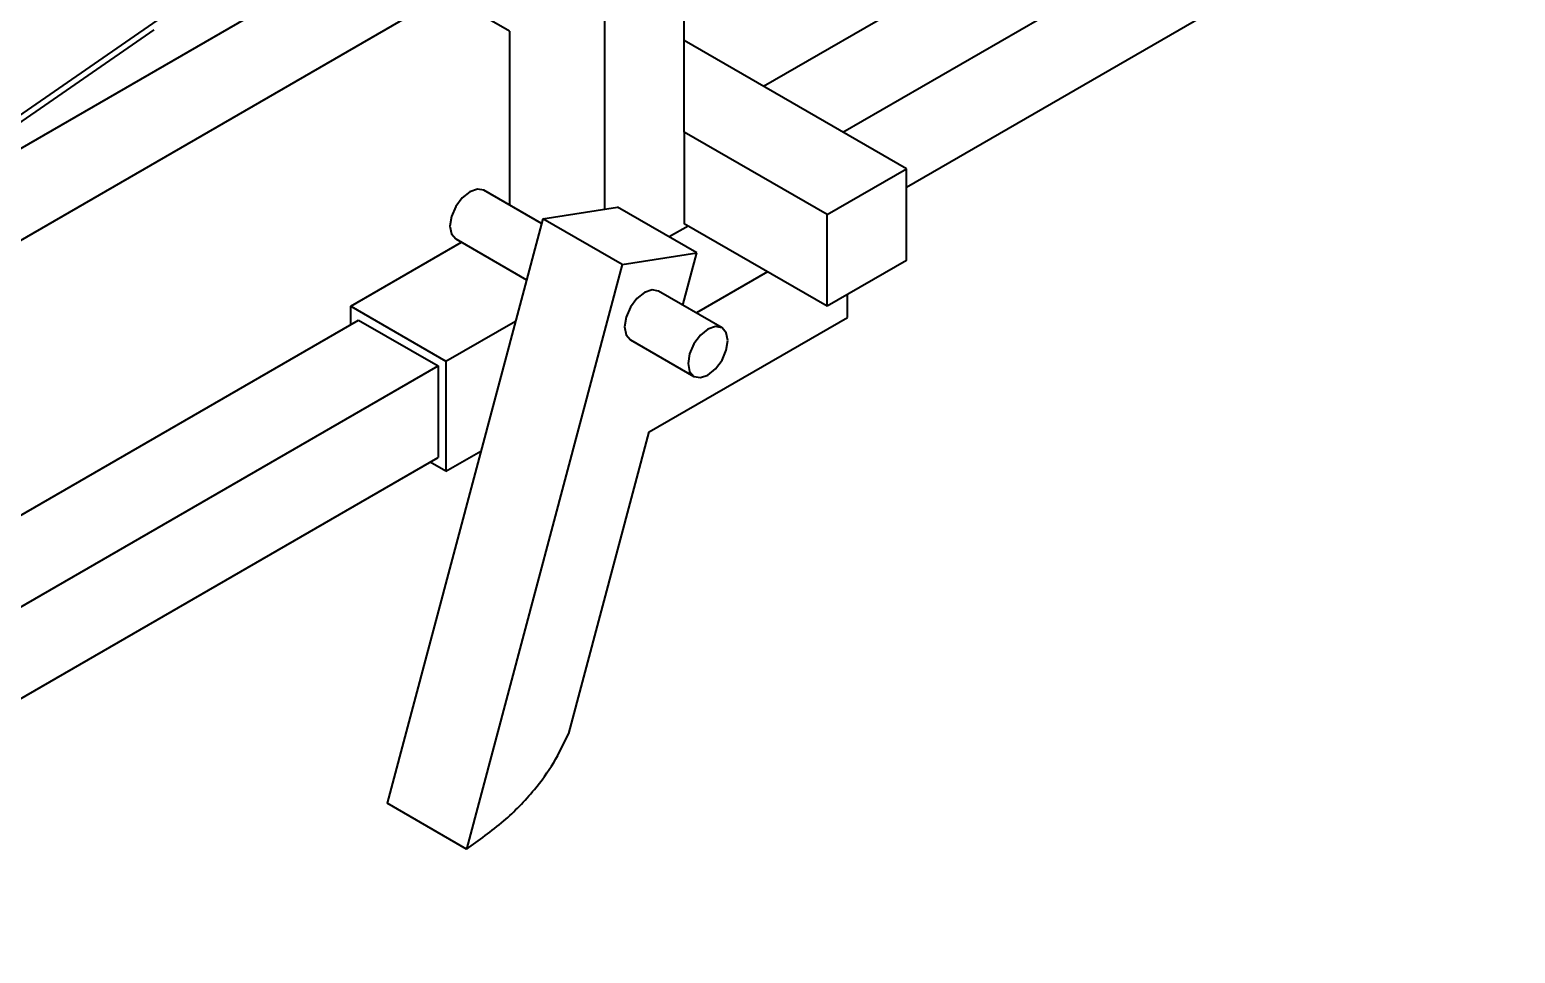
# Model space of a CAD drawing. Header units: millimetres. Extents: x -250 to 3947, y -1468 to 870.
# Drawn here: x 1676.8 to 1742.9, y 136.8 to 177.9 of the extents above; entities that cross this region are included whole.
import ezdxf

# ---------------------------------------------------------------- set-up
doc = ezdxf.new("R2010")
doc.units = ezdxf.units.MM

msp = doc.modelspace()

# ---------------------------------------------------------------- linework, layer by layer
at = {"color": 7, "linetype": 'Continuous', "lineweight": 40}
for p, q in [((1709.4719, 175.4267), (1754.3017, 201.3064)), ((1713.0075, 173.3857), (1754.3017, 197.2243)), ((1715.8353, 170.9354), (1755.6447, 193.9169)), ((1698.1576, 177.8769), (1683.5283, 186.3223)), ((1691.7948, 181.5501), (1667.3082, 167.4142)), ((1705.9358, 173.386), (1705.9358, 181.5514)), ((1695.3309, 179.5087), (1660.8306, 159.5921)), ((1702.4002, 169.9598), (1702.4002, 179.5104)), ((1667.3402, 167.8874), (1682.4681, 178.3605)), ((1667.3321, 167.5632), (1682.3302, 177.9465)), ((1698.1576, 177.8769), (1698.1576, 170.1345)), ((1715.8353, 171.7532), (1705.9358, 177.4681)), ((1705.9358, 173.386), (1705.9358, 169.3033)), ((1712.2997, 169.7122), (1705.9358, 173.386)), ((1712.2997, 169.7122), (1715.8353, 171.7532)), ((1715.8353, 167.6705), (1715.8353, 171.7532)), ((1699.5867, 169.3095), (1697.0148, 170.7942)), ((1699.6448, 169.5272), (1702.9671, 170.0488)), ((1706.5026, 168.0077), (1702.9671, 170.0488)), ((1699.6448, 169.5272), (1692.7031, 143.4963)), ((1703.1803, 167.4862), (1699.6448, 169.5272)), ((1712.2997, 165.6295), (1712.2997, 169.7122)), ((1706.1126, 169.2012), (1705.2739, 168.7171)), ((1712.2997, 165.6295), (1705.9358, 169.3033)), ((1691.0865, 165.6295), (1696.0237, 168.4797)), ((1695.7649, 168.6291), (1698.9196, 166.8079)), ((1703.1803, 167.4862), (1696.2387, 141.4552)), ((1703.1803, 167.4862), (1706.5026, 168.0077)), ((1705.8808, 165.676), (1706.5026, 168.0077)), ((1715.8353, 167.6705), (1712.2997, 165.6295)), ((1709.6481, 167.1602), (1706.4789, 165.3307)), ((1707.6214, 164.6712), (1704.7929, 166.304)), ((1713.2152, 165.1368), (1713.2152, 166.158)), ((1691.0865, 165.6295), (1695.3292, 163.1803)), ((1691.0865, 164.813), (1691.0865, 165.6295)), ((1669.4489, 152.3219), (1691.4401, 165.0171)), ((1691.4401, 165.0171), (1694.9756, 162.9761)), ((1695.3292, 163.1803), (1698.4295, 164.9701)), ((1704.3763, 160.0342), (1713.2152, 165.1368)), ((1703.543, 164.1389), (1706.3715, 162.5061)), ((1630.558, 125.7886), (1694.9756, 162.9761)), ((1694.9756, 162.9761), (1694.9756, 158.8934)), ((1695.3292, 163.1803), (1695.3292, 158.281)), ((1700.7938, 146.5998), (1704.3763, 160.0342)), ((1630.558, 121.7059), (1694.9756, 158.8934)), ((1695.3292, 158.281), (1696.8853, 159.1794)), ((1695.3292, 158.281), (1694.622, 158.6892)), ((1696.2387, 141.4552), (1692.7031, 143.4963))]:
    msp.add_line(p, q, dxfattribs=at)
at = {"color": 7, "linetype": 'Continuous', "lineweight": 40, "flags": 128}
for points in [[(1697.0148, 170.7942), (1696.7281, 170.8499), (1696.3898, 170.7324), (1696.0516, 170.4594), (1695.7648, 170.0726), (1695.5732, 169.6309), (1695.5059, 169.2014), (1695.5732, 168.8497), (1695.7648, 168.6292), (1695.7649, 168.6291)], [(1704.7929, 166.304), (1704.5062, 166.3597), (1704.168, 166.2421), (1703.8297, 165.9692), (1703.543, 165.5824), (1703.3514, 165.1406), (1703.2841, 164.7112), (1703.3514, 164.3594), (1703.543, 164.1389), (1703.543, 164.1389)], [(1707.8803, 164.0989), (1707.813, 164.4506), (1707.6214, 164.6712), (1707.3347, 164.7269), (1706.9964, 164.6093), (1706.6582, 164.3363), (1706.3714, 163.9495), (1706.1798, 163.5078), (1706.1125, 163.0784), (1706.1798, 162.7266), (1706.3714, 162.5061), (1706.6582, 162.4504), (1706.9964, 162.5679), (1707.3347, 162.8409), (1707.6214, 163.2277), (1707.813, 163.6694), (1707.8803, 164.0989)]]:
    msp.add_lwpolyline(points, dxfattribs=at)
at = {"color": 7, "linetype": 'Continuous', "lineweight": 40}
msp.add_open_spline([(1696.2387, 141.4552), (1696.7997, 141.8474), (1697.8471, 142.5795), (1699.1692, 143.9285), (1700.1577, 145.279), (1700.5834, 146.1629), (1700.7938, 146.5998)], degree=3, knots=[0, 0, 0, 0, 0.32242284, 0.60203326, 0.80328423, 1, 1, 1, 1], dxfattribs=at)

doc.saveas('drawing.dxf')
